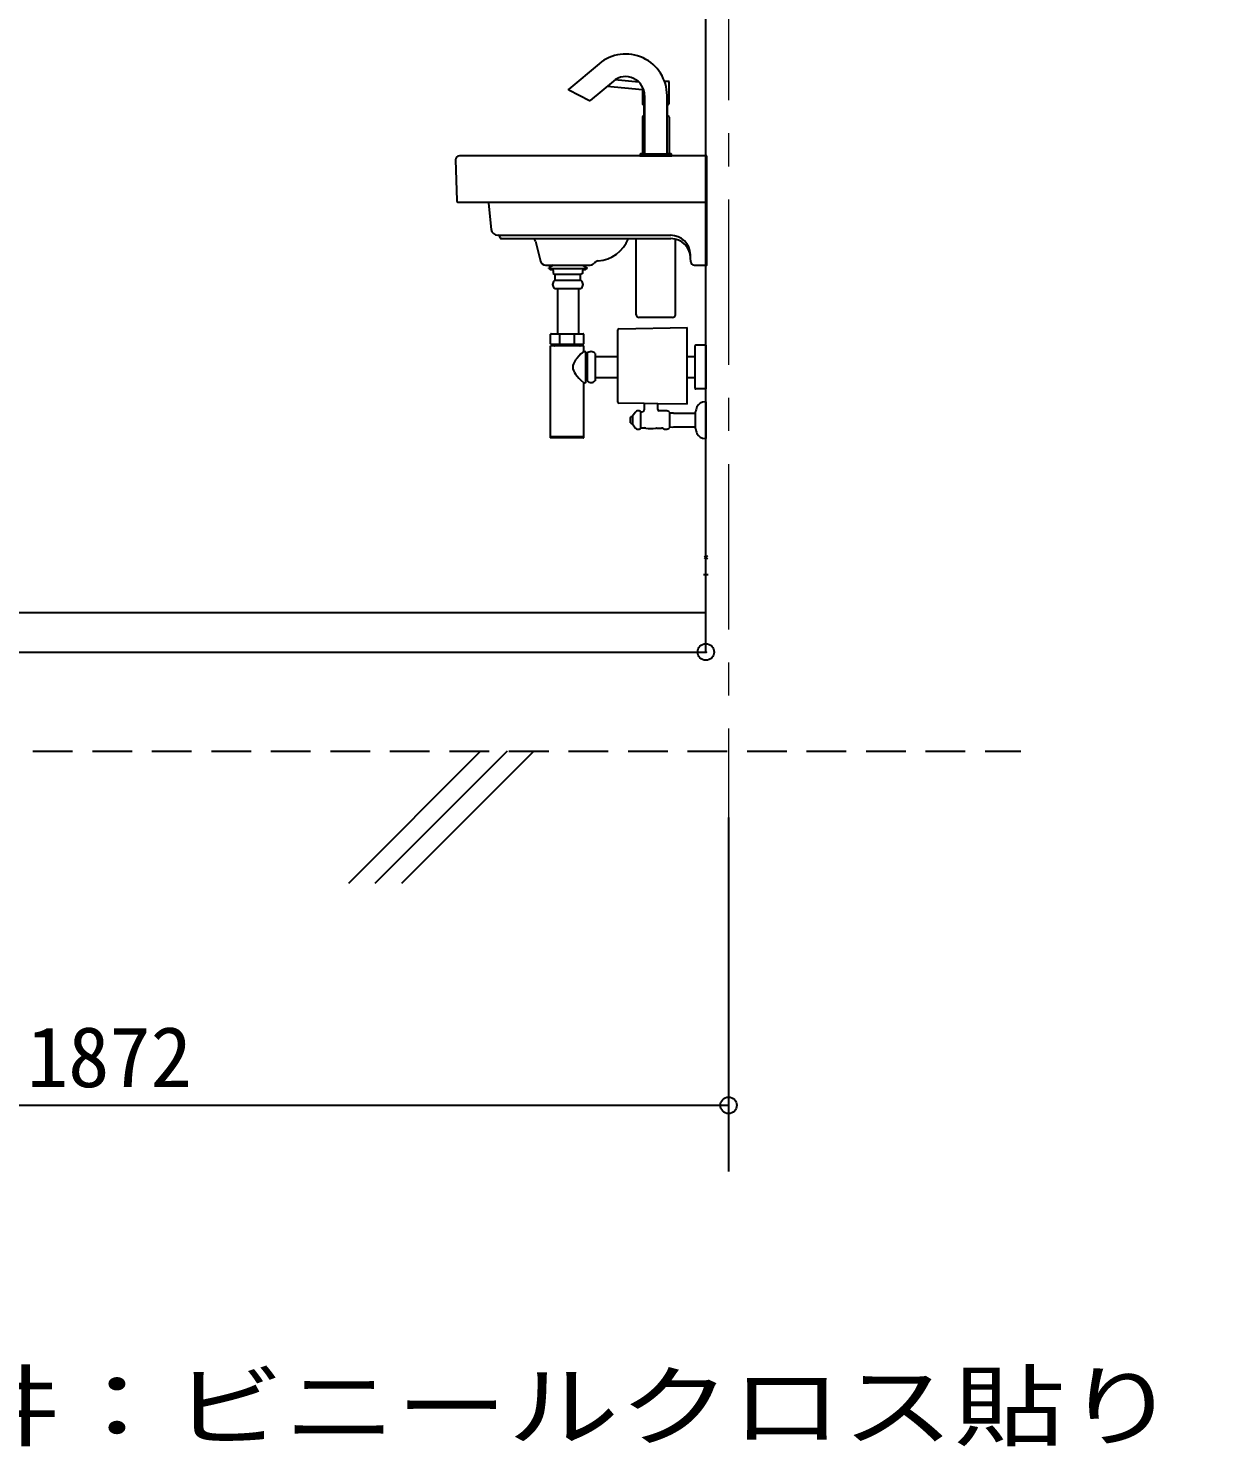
# Model space of a CAD drawing. Units: millimetres at full size, sheet at 1:50. Extents: x -10512 to 18330, y -7438 to 24497.
# Drawn here: x -3375 to -1560, y 2601 to 4747 of the extents above; entities that cross this region are included whole.
import ezdxf
from ezdxf.enums import TextEntityAlignment as Align

# ---------------------------------------------------------------- set-up
doc = ezdxf.new("R2010")
doc.units = ezdxf.units.MM
doc.header["$LTSCALE"] = 50
doc.header["$PDMODE"] = 32
doc.header["$PDSIZE"] = 25
doc.linetypes.add('CHAIN1', pattern=[8, 5, -1, 1, -1])
doc.linetypes.add('DASHED1', pattern=[1.8, 1.2, -0.6])
for name, color, linetype in [('0-0_0', 7, 'Continuous'), ('0-1_1', 7, 'Continuous'), ('0-2_2', 134, 'Continuous')]:
    doc.layers.add(name, color=color, linetype=linetype)
doc.layers.add('0-8_8', color=6, linetype='CHAIN1', lineweight=9)
doc.styles.add('ＭＳ ゴシック', font='')
doc.styles.get('ＭＳ ゴシック').set_extended_font_data('MS Gothic')

msp = doc.modelspace()

# ---------------------------------------------------------------- linework, layer by layer
at = {"layer": '0-0_0'}
for p, q in [((-2351.43, 6254), (-2351.43, 3804)), ((-4153.43, 3864), (-2351.43, 3864)), ((-4153.43, 3804), (-2351.43, 3804)), ((-2691.36, 3654), (-2891.36, 3454)), ((-2651.13, 3654), (-2851.13, 3454)), ((-2610.9, 3654), (-2810.9, 3454)), ((-2316.43, 3554), (-2316.43, 3018.72)), ((-4188.43, 3118.72), (-2316.43, 3118.72))]:
    msp.add_line(p, q, dxfattribs=at)
at = {"layer": '0-0_0', "linetype": 'DASHED1'}
msp.add_line((-4088.43, 3654), (-1874.56, 3654), dxfattribs=at)
at = {"layer": '0-0_0'}
msp.add_point((-2316.43, 3118.72), dxfattribs=at)
at = {"layer": '0-1_1'}
for p, q in [((-2512.27, 4693.43), (-2558.08, 4655.17)), ((-2490.53, 4667.29), (-2525.75, 4637.99)), ((-2451.99, 4665.81), (-2488.15, 4668.97)), ((-2413.23, 4667.08), (-2406.93, 4667.08)), ((-2406.43, 4632.68), (-2406.43, 4666.58)), ((-2557.93, 4653.84), (-2526.63, 4637.89)), ((-2443.43, 4645.35), (-2443.43, 4557)), ((-2409.43, 4592), (-2409.43, 4645.34)), ((-2445.93, 4631.71), (-2444.33, 4631.71)), ((-2444.33, 4631.71), (-2444.33, 4615.72)), ((-2444.33, 4631.71), (-2443.43, 4631.71)), ((-2409.43, 4631.71), (-2408.83, 4631.71)), ((-2408.83, 4615.72), (-2408.83, 4631.71)), ((-2408.83, 4631.71), (-2407.23, 4631.71)), ((-2446.73, 4612.78), (-2446.73, 4557)), ((-2409.43, 4586), (-2409.43, 4592)), ((-2406.43, 4612.78), (-2406.43, 4557)), ((-2409.43, 4557), (-2409.43, 4586)), ((-2349.43, 4554), (-2723.43, 4554)), ((-2450.43, 4556.2), (-2450.43, 4554)), ((-2450.43, 4554), (-2402.43, 4554)), ((-2443.43, 4557), (-2449.63, 4557)), ((-2443.43, 4557), (-2409.43, 4557)), ((-2403.23, 4557), (-2409.43, 4557)), ((-2402.43, 4554), (-2402.43, 4556.2)), ((-2729.43, 4548), (-2727.52, 4486.91)), ((-2724.52, 4484), (-2679.58, 4484)), ((-2679.33, 4482.87), (-2675.33, 4443)), ((-2665.38, 4434), (-2664.07, 4434)), ((-2664.07, 4434), (-2559.43, 4434)), ((-2661.75, 4430.61), (-2662.11, 4432.39)), ((-2659.79, 4429), (-2611.3, 4429)), ((-2611.3, 4429), (-2559.43, 4429)), ((-2608.53, 4425.29), (-2600.95, 4395.06)), ((-2559.43, 4434), (-2403.95, 4434)), ((-2559.43, 4429), (-2467.75, 4429)), ((-2467.75, 4429), (-2403.78, 4429)), ((-2456.43, 4429), (-2456.43, 4315)), ((-2396.43, 4315), (-2396.43, 4428.09)), ((-2373.8, 4400), (-2373.96, 4405)), ((-2373.59, 4393.84), (-2373.8, 4400)), ((-2593.19, 4389), (-2559.43, 4389)), ((-2581.6, 4389), (-2588.43, 4385)), ((-2588.43, 4384), (-2588.43, 4385)), ((-2588.43, 4384), (-2530.43, 4384)), ((-2586.43, 4383.7), (-2586.43, 4384)), ((-2586.43, 4384), (-2532.43, 4384)), ((-2586.43, 4383.7), (-2586.43, 4382.7)), ((-2585.93, 4382.2), (-2582.93, 4382.2)), ((-2581.43, 4380.7), (-2581.43, 4376.35)), ((-2559.43, 4389), (-2525.68, 4389)), ((-2537.27, 4389), (-2530.43, 4385)), ((-2535.93, 4382.2), (-2532.93, 4382.2)), ((-2532.43, 4383.7), (-2532.43, 4384)), ((-2532.43, 4383.7), (-2532.43, 4382.7)), ((-2530.43, 4384), (-2530.43, 4385)), ((-2581.43, 4376.35), (-2579.43, 4375.2)), ((-2579.43, 4375.2), (-2578.43, 4375.2)), ((-2578.43, 4365.8), (-2578.71, 4365.8)), ((-2578.43, 4365.8), (-2578.43, 4375.2)), ((-2578.43, 4375.2), (-2540.43, 4375.2)), ((-2540.43, 4365.8), (-2578.43, 4365.8)), ((-2540.43, 4365.8), (-2540.43, 4375.2)), ((-2540.43, 4375.2), (-2539.43, 4375.2)), ((-2540.16, 4365.8), (-2540.43, 4365.8)), ((-2578.71, 4353.8), (-2540.16, 4353.8)), ((-2575.31, 4353.8), (-2575.31, 4285.24)), ((-2543.56, 4353.8), (-2543.56, 4285.24)), ((-2482.23, 4292.75), (-2379.2, 4294.54)), ((-2401.41, 4310), (-2451.41, 4310)), ((-2379.2, 4178.54), (-2379.2, 4294.54)), ((-2585.43, 4269.74), (-2585.43, 4284.44)), ((-2584.63, 4285.24), (-2576.31, 4285.24)), ((-2576.31, 4285.24), (-2571.33, 4285.24)), ((-2571.33, 4269.24), (-2571.33, 4285.24)), ((-2571.33, 4285.24), (-2560.43, 4285.24)), ((-2560.43, 4285.24), (-2549.54, 4285.24)), ((-2549.54, 4269.24), (-2549.54, 4285.24)), ((-2549.54, 4285.24), (-2544.56, 4285.24)), ((-2544.56, 4285.24), (-2536.23, 4285.24)), ((-2535.43, 4269.74), (-2535.43, 4284.44)), ((-2483.7, 4181.84), (-2483.7, 4291.25)), ((-2379.19, 4237.04), (-2379.19, 4290.04)), ((-2584.93, 4269.24), (-2585.43, 4269.74)), ((-2579.92, 4266.74), (-2585.43, 4266.74)), ((-2585.43, 4234.74), (-2585.43, 4266.74)), ((-2584.93, 4269.24), (-2579.42, 4269.24)), ((-2560.43, 4266.74), (-2579.92, 4266.74)), ((-2579.42, 4269.24), (-2579.42, 4267.24)), ((-2560.43, 4269.24), (-2549.54, 4269.24)), ((-2540.95, 4266.74), (-2560.43, 4266.74)), ((-2549.54, 4269.24), (-2541.45, 4269.24)), ((-2545.57, 4248.44), (-2547.83, 4245.53)), ((-2542.81, 4251.48), (-2545.57, 4248.44)), ((-2539.57, 4254.61), (-2542.81, 4251.48)), ((-2541.45, 4267.24), (-2541.45, 4269.24)), ((-2541.45, 4269.24), (-2535.93, 4269.24)), ((-2535.43, 4266.74), (-2540.95, 4266.74)), ((-2535.43, 4258.24), (-2539.57, 4254.61)), ((-2535.93, 4269.24), (-2535.43, 4269.74)), ((-2535.43, 4258.24), (-2535.43, 4266.74)), ((-2535.43, 4258.24), (-2532.93, 4258.24)), ((-2532.43, 4257.74), (-2532.93, 4258.24)), ((-2532.43, 4254.23), (-2532.43, 4257.74)), ((-2532.43, 4234.74), (-2532.43, 4254.23)), ((-2531.93, 4253.73), (-2530.43, 4253.73)), ((-2530.43, 4253.73), (-2530.23, 4253.92)), ((-2530.43, 4253.73), (-2530.23, 4253.73)), ((-2530.23, 4255.49), (-2530.23, 4253.92)), ((-2530.23, 4253.92), (-2530.23, 4253.73)), ((-2530.23, 4253.73), (-2530.23, 4234.74)), ((-2518.23, 4255.49), (-2518.23, 4250.62)), ((-2518.23, 4250.62), (-2483.7, 4250.62)), ((-2518.23, 4250.62), (-2518.23, 4234.74)), ((-2379.19, 4250.62), (-2366.96, 4250.62)), ((-2366.96, 4250.62), (-2366.96, 4266.74)), ((-2366.96, 4234.74), (-2366.96, 4250.62)), ((-2350.46, 4267.74), (-2365.96, 4267.74)), ((-2350.46, 4250.62), (-2350.46, 4267.74)), ((-2350.46, 4234.74), (-2350.46, 4250.62)), ((-2585.43, 4129.24), (-2585.43, 4234.74)), ((-2551.65, 4237.28), (-2551.91, 4234.74)), ((-2551.91, 4234.74), (-2551.65, 4232.21)), ((-2550.89, 4239.92), (-2551.65, 4237.28)), ((-2551.65, 4232.21), (-2550.89, 4229.57)), ((-2549.61, 4242.67), (-2550.89, 4239.92)), ((-2550.89, 4229.57), (-2549.61, 4226.82)), ((-2547.83, 4245.53), (-2549.61, 4242.67)), ((-2532.43, 4215.26), (-2532.43, 4234.74)), ((-2530.23, 4234.74), (-2530.23, 4215.76)), ((-2518.23, 4234.74), (-2518.23, 4218.87)), ((-2366.96, 4218.87), (-2366.96, 4234.74)), ((-2350.46, 4218.87), (-2350.46, 4234.74)), ((-2549.61, 4226.82), (-2547.83, 4223.96)), ((-2547.83, 4223.96), (-2545.57, 4221.04)), ((-2545.57, 4221.04), (-2542.81, 4218.01)), ((-2542.81, 4218.01), (-2539.57, 4214.88)), ((-2539.57, 4214.88), (-2535.43, 4211.24)), ((-2535.43, 4129.24), (-2535.43, 4211.24)), ((-2535.43, 4211.24), (-2532.93, 4211.24)), ((-2532.43, 4211.74), (-2532.93, 4211.24)), ((-2532.43, 4211.74), (-2532.43, 4215.26)), ((-2530.43, 4215.76), (-2531.93, 4215.76)), ((-2530.43, 4215.76), (-2530.23, 4215.56)), ((-2530.23, 4215.76), (-2530.43, 4215.76)), ((-2518.23, 4218.87), (-2483.7, 4218.87)), ((-2518.23, 4218.87), (-2518.23, 4213.99)), ((-2379.19, 4218.87), (-2366.96, 4218.87)), ((-2366.96, 4202.74), (-2366.96, 4218.87)), ((-2350.46, 4201.74), (-2350.46, 4218.87)), ((-2350.46, 4201.74), (-2365.96, 4201.74)), ((-2444.2, 4179.68), (-2482.23, 4180.34)), ((-2457.48, 4166.39), (-2461.53, 4160.49)), ((-2449.53, 4167.49), (-2449.53, 4166.74)), ((-2449.53, 4166.74), (-2449.53, 4154.74)), ((-2446.7, 4166.74), (-2449.53, 4166.74)), ((-2445.91, 4167.04), (-2446.7, 4166.74)), ((-2444.2, 4179.68), (-2444.2, 4170.04)), ((-2423.2, 4179.31), (-2444.2, 4179.68)), ((-2379.2, 4178.54), (-2423.2, 4179.31)), ((-2423.2, 4170.74), (-2423.2, 4179.31)), ((-2411.1, 4168.74), (-2421.21, 4168.74)), ((-2405.7, 4166.74), (-2405.7, 4165.25)), ((-2405.7, 4165.25), (-2405.7, 4144.24)), ((-2366.42, 4164.84), (-2399.63, 4164.84)), ((-2366.42, 4164.84), (-2366.42, 4166.98)), ((-2366.42, 4154.54), (-2366.42, 4164.84)), ((-2350.43, 4182.04), (-2352.43, 4182.04)), ((-2350.43, 4144.06), (-2350.43, 4182.04)), ((-2464.7, 4150.74), (-2464.7, 4158.74)), ((-2461.53, 4159.74), (-2463.7, 4159.74)), ((-2463.7, 4149.74), (-2461.53, 4149.74)), ((-2461.53, 4160.49), (-2461.53, 4159.74)), ((-2461.53, 4159.74), (-2461.53, 4154.74)), ((-2461.53, 4154.74), (-2461.53, 4149.74)), ((-2461.53, 4149.74), (-2461.53, 4148.99)), ((-2461.53, 4148.99), (-2457.48, 4143.1)), ((-2449.53, 4154.74), (-2449.53, 4142.74)), ((-2449.53, 4142.74), (-2449.53, 4141.99)), ((-2449.53, 4142.74), (-2446.7, 4142.74)), ((-2446.7, 4142.74), (-2443.65, 4142.74)), ((-2425.43, 4142.49), (-2417.96, 4142.49)), ((-2405.7, 4144.24), (-2405.7, 4142.74)), ((-2399.03, 4144.24), (-2366.42, 4144.24)), ((-2366.42, 4144.24), (-2366.42, 4154.54)), ((-2366.42, 4142.1), (-2366.42, 4144.24)), ((-2350.43, 4127.04), (-2350.43, 4144.06)), ((-2585.13, 4129.24), (-2585.43, 4128.94)), ((-2585.13, 4129.24), (-2585.43, 4129.24)), ((-2585.43, 4128.04), (-2585.43, 4128.94)), ((-2585.43, 4128.04), (-2585.13, 4127.74)), ((-2560.43, 4129.24), (-2585.13, 4129.24)), ((-2560.43, 4127.74), (-2585.13, 4127.74)), ((-2535.43, 4129.24), (-2560.43, 4129.24)), ((-2535.73, 4127.74), (-2560.43, 4127.74)), ((-2535.73, 4127.74), (-2535.43, 4128.04)), ((-2535.43, 4128.04), (-2535.43, 4129.24)), ((-2352.43, 4127.04), (-2350.43, 4127.04))]:
    msp.add_line(p, q, dxfattribs=at)
for points in [[(-2500.02, 4659.44), (-2446.73, 4654.71), (-2446.73, 4632.68)], [(-2679.58, 4484), (-2349.43, 4484), (-2349.43, 4554)], [(-2368.6, 4389), (-2349.43, 4389), (-2349.43, 4484)], [(-2537.43, 4380.7), (-2537.43, 4376.35), (-2539.43, 4375.2)], [(-2579.42, 4269.24), (-2571.33, 4269.24), (-2560.43, 4269.24)], [(-2530.23, 4215.76), (-2530.23, 4215.56), (-2530.23, 4213.99)], [(-2399.7, 4165.04), (-2401.7, 4165.38), (-2405.7, 4165.25)], [(-2405.7, 4144.24), (-2401.7, 4144.11), (-2399.4, 4144.44)]]:
    msp.add_lwpolyline(points, dxfattribs=at)
for centre, radius, start, end in [((-2472.1, 4645.34), 62.66, 0, 129.8707), ((-2472.1, 4645.34), 28.66, 0.02057, 130.01534), ((-2406.93, 4666.58), 0.5, 0, 90), ((-2557.57, 4654.55), 0.8, 129.87071, 243), ((-2526.26, 4638.6), 0.8, 243, 309.75722), ((-2445.73, 4632.68), 1, 180, 253.39845), ((-2444.23, 4612.78), 2.5, 101.53696, 180), ((-2445.93, 4632.01), 0.3, 253.39845, 270), ((-2444.83, 4615.72), 0.5, 281.53696, 360), ((-2408.33, 4615.72), 0.5, 180, 258.46304), ((-2408.93, 4612.78), 2.5, 0, 78.46304), ((-2407.23, 4632.01), 0.3, 270, 286.60155), ((-2407.43, 4632.68), 1, 286.60155, 360), ((-2723.43, 4548), 6, 90.04143, 180), ((-2449.63, 4556.2), 0.8, 90, 180), ((-2403.23, 4556.2), 0.8, 0, 90), ((-2724.52, 4487), 3, 181.79008, 270), ((-2684.3, 4482.37), 5, 5.72201, 18.98628), ((-2665.38, 4444), 10, 185.72201, 270), ((-2664.07, 4432), 2, 11.30997, 90), ((-2659.79, 4431), 2, 191.30997, 270), ((-2614.35, 4423.83), 6, 14.0677, 59.4638), ((-2518.59, 4450), 55, 275.09431, 337.55811), ((-2403.95, 4404), 30, 1.89891, 90), ((-2403.78, 4399), 30, 1.89891, 90), ((-2593.19, 4397), 8, 194.0677, 270), ((-2585.93, 4382.7), 0.5, 180, 270), ((-2585.93, 4382.7), 0.5, 180, 270), ((-2582.93, 4380.7), 1.5, 0, 90), ((-2535.93, 4380.7), 1.5, 90, 180), ((-2532.93, 4382.7), 0.5, 270, 360), ((-2525.68, 4397), 8, 270, 322.4327), ((-2512.99, 4387.25), 8, 95.09431, 142.4327), ((-2368.6, 4394), 5, 181.89891, 270), ((-2574.93, 4359.8), 7.5, 133.34176, 226.65824), ((-2578.71, 4363.8), 2, 90, 133.34176), ((-2540.16, 4363.8), 2, 46.65824, 90), ((-2543.93, 4359.8), 7.5, 313.34176, 46.65824), ((-2578.71, 4355.8), 2, 226.65824, 270), ((-2540.16, 4355.8), 2, 270, 313.34176), ((-2451.41, 4315), 5, 180, 270), ((-2401.41, 4315), 5, 270, 360), ((-2482.2, 4291.25), 1.5, 91.00011, 180.00011), ((-2584.63, 4284.44), 0.8, 90, 180), ((-2536.23, 4284.44), 0.8, 0, 90), ((-2579.92, 4267.24), 0.5, 270, 360), ((-2540.95, 4267.24), 0.5, 180, 270), ((-2531.93, 4254.23), 0.5, 180, 270), ((-2524.23, 4250.2), 8, 41.40962, 138.59038), ((-2365.96, 4266.74), 1, 90, 180), ((-2531.93, 4215.26), 0.5, 90, 180), ((-2524.23, 4219.29), 8, 221.40962, 318.59038), ((-2365.96, 4202.74), 1, 180, 270), ((-2482.2, 4181.84), 1.5, 180, 269), ((-2453, 4163.31), 5.44, 50.36642, 145.5), ((-2447.23, 4169.78), 3.04, 295.7483, 4.99744), ((-2421.2, 4170.74), 2, 179.90058, 269.77445), ((-2411.1, 4160.44), 8.3, 49.37929, 90), ((-2341.62, 4163.84), 25, 154.31024, 172.78366), ((-2352.43, 4169.04), 13, 90, 154.31025), ((-2463.7, 4158.74), 1, 90.00001, 180.00001), ((-2463.7, 4150.74), 1, 179.99999, 269.99999), ((-2453, 4146.18), 5.44, 214.5, 309.63358), ((-2443.65, 4132.74), 10, 78.52166, 90), ((-2433.7, 4181.74), 40, 258.52166, 280.36051), ((-2425.43, 4136.49), 6, 90, 100.36051), ((-2417.96, 4136.49), 6, 61.35687, 90), ((-2411.1, 4149.04), 8.3, 241.35687, 269.99998), ((-2411.1, 4149.04), 8.3, 270, 310.62071), ((-2341.62, 4145.24), 25, 187.21636, 205.68978), ((-2352.43, 4140.04), 13, 205.68975, 270)]:
    msp.add_arc(centre, radius, start, end, dxfattribs=at)
at = {"layer": '0-2_2'}
for p, q in [((-2348.41, 3949.69), (-2353.13, 3944.98)), ((-2353.13, 3949.69), (-2348.41, 3944.98)), ((-2347.43, 3920.66), (-2354.1, 3920.66)), ((-2351.1, 3923.99), (-2351.1, 3917.33))]:
    msp.add_line(p, q, dxfattribs=at)
msp.add_circle((-2350.77, 3804), 0.667, dxfattribs=at)
msp.add_point((-2350.77, 3804), dxfattribs=at)
at = {"layer": '0-8_8'}
msp.add_line((-2316.43, 6488.23), (-2316.43, 3264.58), dxfattribs=at)

# ---------------------------------------------------------------- texts
at = {"layer": '0-0_0', "style": 'ＭＳ ゴシック'}
msp.add_text('1872', height=91.64, dxfattribs=at).set_placement((-3377.43, 3118.72), align=Align.BOTTOM_LEFT)
at = {"layer": '0-0_0', "style": 'ＭＳ ゴシック', "width": 1.25}
msp.add_text('壁・天井：ビニールクロス貼り（不燃）', height=98.97, dxfattribs=at).set_placement((-4000.67, 2584.48), align=Align.BOTTOM_LEFT)

doc.saveas('drawing.dxf')
